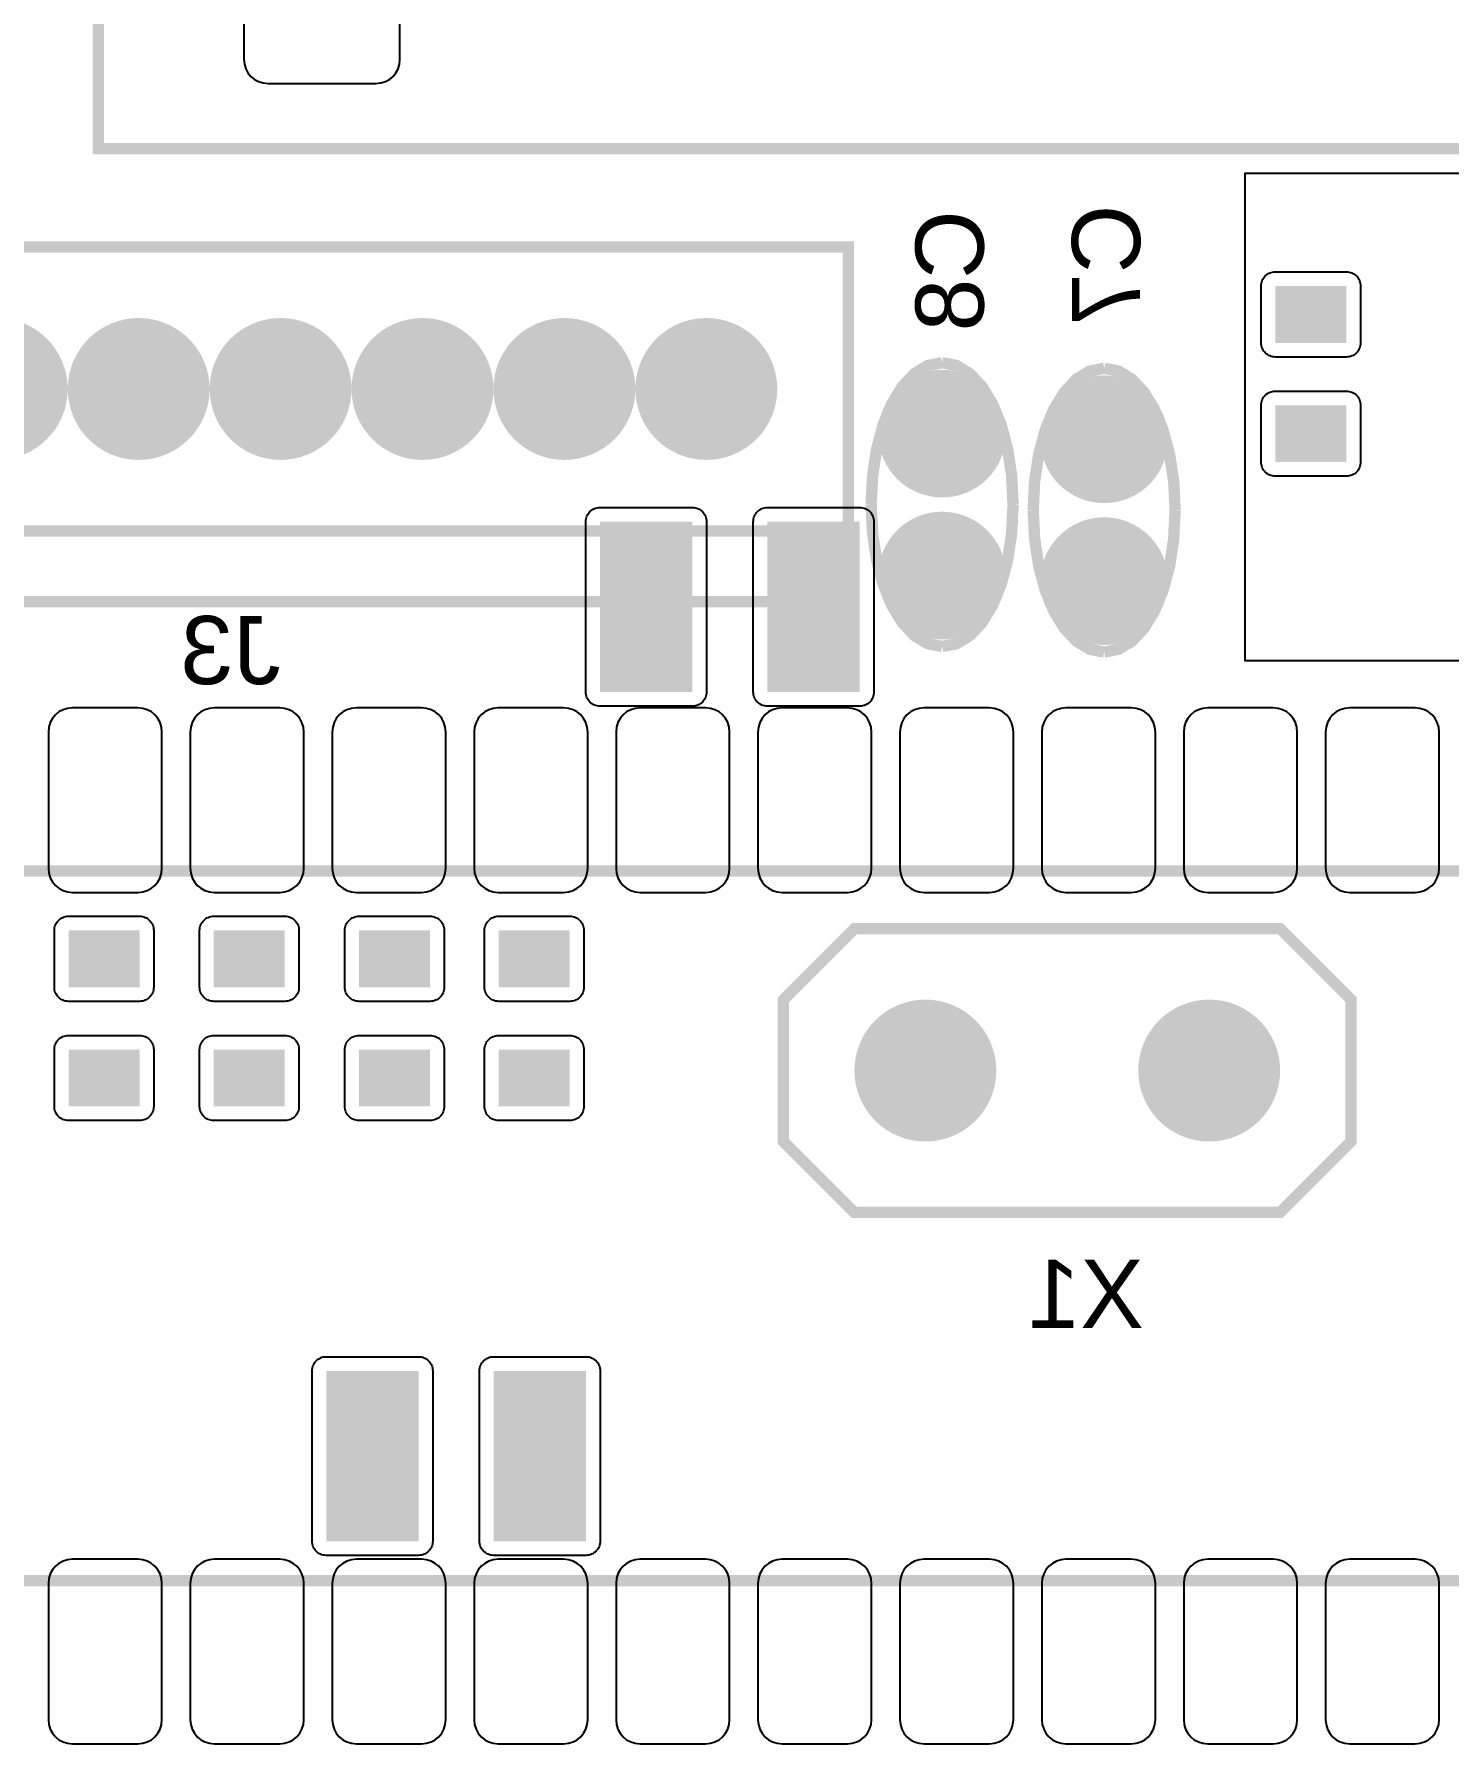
# Model space of a CAD drawing. Header units: inches. Extents: x -2.28 to 2.28, y -1.44 to 1.48.
# Drawn here: x -0.388 to 0.609, y -0.832 to 0.372 of the extents above; entities that cross this region are included whole.
import ezdxf

# ---------------------------------------------------------------- set-up
doc = ezdxf.new("R2010")
doc.units = ezdxf.units.IN
doc.layers.get('0').update_dxf_attribs({"linetype": 'CONTINUOUS'})

# ---------------------------------------------------------------- blocks, each defined once
blk = doc.blocks.new('RPAD')
blk.add_trace([(-0.5, -0.5), (-0.5, 0.5), (0.5, -0.5), (0.5, 0.5)])
blk = doc.blocks.new('EPAD')
at = {"const_width": 0.5}
blk.add_lwpolyline([(-0.25, 0, 1), (0.25, 0, 1)], format="xyb", close=True, dxfattribs=at)

msp = doc.modelspace()

# ---------------------------------------------------------------- linework, layer by layer
at = {"const_width": 0.008}
for points in [[(-0.34252, 0.291622), (1.720472, 0.291622), (1.720472, 1.362488), (-0.34252, 1.362488), (-0.34252, 0.291622)], [(-0.34252, 0.291622), (1.720472, 0.291622), (1.720472, 1.362488), (-0.34252, 1.362488), (-0.34252, 0.291622)], [(-0.34252, 0.291622), (1.720472, 0.291622), (1.720472, 1.362488), (-0.34252, 1.362488), (-0.34252, 0.291622)], [(-0.714173, -0.027669), (0.185827, -0.027669), (0.185827, 0.222331), (-0.714173, 0.222331), (-0.714173, -0.027669)], [(-0.714173, -0.027669), (0.185827, -0.027669), (0.185827, 0.222331), (-0.714173, 0.222331), (-0.714173, -0.027669)], [(-0.714173, -0.027669), (0.185827, -0.027669), (0.185827, 0.222331), (-0.714173, 0.222331), (-0.714173, -0.027669)], [(0.251969, 0.140835), (0.241781, 0.138835), (0.232343, 0.133085), (0.223843, 0.12396), (0.216469, 0.111835), (0.210406, 0.097085), (0.205843, 0.080085), (0.202969, 0.061209), (0.201969, 0.040835)], [(0.251969, 0.140835), (0.241781, 0.138835), (0.232343, 0.133085), (0.223843, 0.12396), (0.216469, 0.111835), (0.210406, 0.097085), (0.205843, 0.080085), (0.202969, 0.061209), (0.201969, 0.040835)], [(0.251969, 0.140835), (0.241781, 0.138835), (0.232343, 0.133085), (0.223843, 0.12396), (0.216469, 0.111835), (0.210406, 0.097085), (0.205843, 0.080085), (0.202969, 0.061209), (0.201969, 0.040835)], [(0.251969, 0.140835), (0.262156, 0.138835), (0.271594, 0.133085), (0.280094, 0.12396), (0.287469, 0.111835), (0.293531, 0.097085), (0.298094, 0.080085), (0.300969, 0.061209), (0.301969, 0.040835)], [(0.251969, 0.140835), (0.262156, 0.138835), (0.271594, 0.133085), (0.280094, 0.12396), (0.287469, 0.111835), (0.293531, 0.097085), (0.298094, 0.080085), (0.300969, 0.061209), (0.301969, 0.040835)], [(0.251969, 0.140835), (0.262156, 0.138835), (0.271594, 0.133085), (0.280094, 0.12396), (0.287469, 0.111835), (0.293531, 0.097085), (0.298094, 0.080085), (0.300969, 0.061209), (0.301969, 0.040835)], [(0.366142, 0.136898), (0.355954, 0.134898), (0.346517, 0.129148), (0.338017, 0.120023), (0.330642, 0.107898), (0.324579, 0.093148), (0.320017, 0.076148), (0.317142, 0.057272), (0.316142, 0.036898)], [(0.366142, 0.136898), (0.355954, 0.134898), (0.346517, 0.129148), (0.338017, 0.120023), (0.330642, 0.107898), (0.324579, 0.093148), (0.320017, 0.076148), (0.317142, 0.057272), (0.316142, 0.036898)], [(0.366142, 0.136898), (0.355954, 0.134898), (0.346517, 0.129148), (0.338017, 0.120023), (0.330642, 0.107898), (0.324579, 0.093148), (0.320017, 0.076148), (0.317142, 0.057272), (0.316142, 0.036898)], [(0.366142, 0.136898), (0.376329, 0.134898), (0.385767, 0.129148), (0.394267, 0.120023), (0.401642, 0.107898), (0.407704, 0.093148), (0.412267, 0.076148), (0.415142, 0.057272), (0.416142, 0.036898)], [(0.366142, 0.136898), (0.376329, 0.134898), (0.385767, 0.129148), (0.394267, 0.120023), (0.401642, 0.107898), (0.407704, 0.093148), (0.412267, 0.076148), (0.415142, 0.057272), (0.416142, 0.036898)], [(0.366142, 0.136898), (0.376329, 0.134898), (0.385767, 0.129148), (0.394267, 0.120023), (0.401642, 0.107898), (0.407704, 0.093148), (0.412267, 0.076148), (0.415142, 0.057272), (0.416142, 0.036898)], [(0.251969, -0.059165), (0.241781, -0.057165), (0.232343, -0.051415), (0.223843, -0.042291), (0.216469, -0.030165), (0.210406, -0.015415), (0.205843, 0.001585), (0.202969, 0.02046), (0.201969, 0.040835)], [(0.251969, -0.059165), (0.241781, -0.057165), (0.232343, -0.051415), (0.223843, -0.042291), (0.216469, -0.030165), (0.210406, -0.015415), (0.205843, 0.001585), (0.202969, 0.02046), (0.201969, 0.040835)], [(0.251969, -0.059165), (0.241781, -0.057165), (0.232343, -0.051415), (0.223843, -0.042291), (0.216469, -0.030165), (0.210406, -0.015415), (0.205843, 0.001585), (0.202969, 0.02046), (0.201969, 0.040835)], [(0.251969, -0.059165), (0.262156, -0.057165), (0.271594, -0.051415), (0.280094, -0.042291), (0.287469, -0.030165), (0.293531, -0.015415), (0.298094, 0.001585), (0.300969, 0.02046), (0.301969, 0.040835)], [(0.251969, -0.059165), (0.262156, -0.057165), (0.271594, -0.051415), (0.280094, -0.042291), (0.287469, -0.030165), (0.293531, -0.015415), (0.298094, 0.001585), (0.300969, 0.02046), (0.301969, 0.040835)], [(0.251969, -0.059165), (0.262156, -0.057165), (0.271594, -0.051415), (0.280094, -0.042291), (0.287469, -0.030165), (0.293531, -0.015415), (0.298094, 0.001585), (0.300969, 0.02046), (0.301969, 0.040835)], [(0.366142, -0.063102), (0.355954, -0.061102), (0.346517, -0.055352), (0.338017, -0.046228), (0.330642, -0.034102), (0.324579, -0.019352), (0.320017, -0.002352), (0.317142, 0.016523), (0.316142, 0.036898)], [(0.366142, -0.063102), (0.355954, -0.061102), (0.346517, -0.055352), (0.338017, -0.046228), (0.330642, -0.034102), (0.324579, -0.019352), (0.320017, -0.002352), (0.317142, 0.016523), (0.316142, 0.036898)], [(0.366142, -0.063102), (0.355954, -0.061102), (0.346517, -0.055352), (0.338017, -0.046228), (0.330642, -0.034102), (0.324579, -0.019352), (0.320017, -0.002352), (0.317142, 0.016523), (0.316142, 0.036898)], [(0.366142, -0.063102), (0.376329, -0.061102), (0.385767, -0.055352), (0.394267, -0.046228), (0.401642, -0.034102), (0.407704, -0.019352), (0.412267, -0.002352), (0.415142, 0.016523), (0.416142, 0.036898)], [(0.366142, -0.063102), (0.376329, -0.061102), (0.385767, -0.055352), (0.394267, -0.046228), (0.401642, -0.034102), (0.407704, -0.019352), (0.412267, -0.002352), (0.415142, 0.016523), (0.416142, 0.036898)], [(0.366142, -0.063102), (0.376329, -0.061102), (0.385767, -0.055352), (0.394267, -0.046228), (0.401642, -0.034102), (0.407704, -0.019352), (0.412267, -0.002352), (0.415142, 0.016523), (0.416142, 0.036898)], [(-0.714173, 0.022331), (0.185827, 0.022331)], [(-0.714173, 0.022331), (0.185827, 0.022331)], [(-0.714173, 0.022331), (0.185827, 0.022331)], [(-0.987795, -0.217433), (1.012205, -0.217433)], [(-0.987795, -0.217433), (1.012205, -0.217433)], [(-0.987795, -0.217433), (1.012205, -0.217433)], [(0.490157, -0.257984), (0.190157, -0.257984), (0.140157, -0.307984), (0.140157, -0.407984), (0.190157, -0.457984), (0.490157, -0.457984), (0.540157, -0.407984), (0.540157, -0.307984), (0.490157, -0.257984)], [(0.490157, -0.257984), (0.190157, -0.257984), (0.140157, -0.307984), (0.140157, -0.407984), (0.190157, -0.457984), (0.490157, -0.457984), (0.540157, -0.407984), (0.540157, -0.307984), (0.490157, -0.257984)], [(0.490157, -0.257984), (0.190157, -0.257984), (0.140157, -0.307984), (0.140157, -0.407984), (0.190157, -0.457984), (0.490157, -0.457984), (0.540157, -0.407984), (0.540157, -0.307984), (0.490157, -0.257984)], [(-0.987795, -0.717433), (1.012205, -0.717433)], [(-0.987795, -0.717433), (1.012205, -0.717433)], [(-0.987795, -0.717433), (1.012205, -0.717433)]]:
    msp.add_lwpolyline(points, dxfattribs=at)
for points in [[(-0.240039, 0.480606), (-0.240039, 0.354606), (-0.239701, 0.35113), (-0.238728, 0.347916), (-0.237182, 0.345025), (-0.235125, 0.34252), (-0.23262, 0.340464), (-0.22973, 0.338918), (-0.226515, 0.337944), (-0.223039, 0.337606), (-0.223039, 0.337606), (-0.147039, 0.337606), (-0.143563, 0.337944), (-0.140349, 0.338918), (-0.137458, 0.340464), (-0.134954, 0.34252), (-0.132897, 0.345025), (-0.131351, 0.347916), (-0.130378, 0.35113), (-0.130039, 0.354606), (-0.130039, 0.480606)], [(1.743812, -0.069333), (0.465465, -0.069333), (0.465465, 0.274368), (1.743812, 0.274368), (1.743812, -0.069333)]]:
    msp.add_lwpolyline(points)
for points in [[(0.476811, 0.154835), (0.476811, 0.194835), (0.476861, 0.195874), (0.47701, 0.196879), (0.477252, 0.197846), (0.477583, 0.19877), (0.477997, 0.199646), (0.478492, 0.20047), (0.479061, 0.201238), (0.479702, 0.201944), (0.480408, 0.202584), (0.481175, 0.203154), (0.481999, 0.203648), (0.482876, 0.204063), (0.4838, 0.204394), (0.484767, 0.204636), (0.485772, 0.204784), (0.486811, 0.204835), (0.536811, 0.204835), (0.53785, 0.204784), (0.538856, 0.204636), (0.539822, 0.204394), (0.540746, 0.204063), (0.541623, 0.203648), (0.542447, 0.203154), (0.543214, 0.202584), (0.54392, 0.201944), (0.544561, 0.201238), (0.54513, 0.20047), (0.545625, 0.199646), (0.546039, 0.19877), (0.54637, 0.197846), (0.546612, 0.196879), (0.546761, 0.195874), (0.546811, 0.194835), (0.546811, 0.154835), (0.546761, 0.153795), (0.546612, 0.15279), (0.54637, 0.151823), (0.546039, 0.150899), (0.545625, 0.150023), (0.54513, 0.149199), (0.544561, 0.148431), (0.54392, 0.147725), (0.543214, 0.147085), (0.542447, 0.146516), (0.541623, 0.146021), (0.540746, 0.145606), (0.539822, 0.145276), (0.538856, 0.145033), (0.53785, 0.144885), (0.536811, 0.144835), (0.486811, 0.144835), (0.485772, 0.144885), (0.484767, 0.145033), (0.4838, 0.145276), (0.482876, 0.145606), (0.481999, 0.146021), (0.481175, 0.146516), (0.480408, 0.147085), (0.479702, 0.147725), (0.479061, 0.148431), (0.478492, 0.149199), (0.477997, 0.150023), (0.477583, 0.150899), (0.477252, 0.151823), (0.47701, 0.15279), (0.476861, 0.153795), (0.476811, 0.154835)], [(0.476811, 0.070835), (0.476811, 0.110835), (0.476861, 0.111874), (0.47701, 0.112879), (0.477252, 0.113846), (0.477583, 0.11477), (0.477997, 0.115646), (0.478492, 0.11647), (0.479061, 0.117238), (0.479702, 0.117944), (0.480408, 0.118584), (0.481175, 0.119154), (0.481999, 0.119648), (0.482876, 0.120063), (0.4838, 0.120394), (0.484767, 0.120636), (0.485772, 0.120784), (0.486811, 0.120835), (0.536811, 0.120835), (0.53785, 0.120784), (0.538856, 0.120636), (0.539822, 0.120394), (0.540746, 0.120063), (0.541623, 0.119648), (0.542447, 0.119154), (0.543214, 0.118584), (0.54392, 0.117944), (0.544561, 0.117238), (0.54513, 0.11647), (0.545625, 0.115646), (0.546039, 0.11477), (0.54637, 0.113846), (0.546612, 0.112879), (0.546761, 0.111874), (0.546811, 0.110835), (0.546811, 0.070835), (0.546761, 0.069795), (0.546612, 0.06879), (0.54637, 0.067823), (0.546039, 0.066899), (0.545625, 0.066023), (0.54513, 0.065199), (0.544561, 0.064431), (0.54392, 0.063725), (0.543214, 0.063085), (0.542447, 0.062516), (0.541623, 0.062021), (0.540746, 0.061606), (0.539822, 0.061276), (0.538856, 0.061033), (0.53785, 0.060885), (0.536811, 0.060835), (0.486811, 0.060835), (0.485772, 0.060885), (0.484767, 0.061033), (0.4838, 0.061276), (0.482876, 0.061606), (0.481999, 0.062021), (0.481175, 0.062516), (0.480408, 0.063085), (0.479702, 0.063725), (0.479061, 0.064431), (0.478492, 0.065199), (0.477997, 0.066023), (0.477583, 0.066899), (0.477252, 0.067823), (0.47701, 0.06879), (0.476861, 0.069795), (0.476811, 0.070835)], [(0.075917, -0.101213), (0.010917, -0.101213), (0.009878, -0.101162), (0.008873, -0.101014), (0.007906, -0.100772), (0.006982, -0.100441), (0.006106, -0.100026), (0.005281, -0.099531), (0.004514, -0.098962), (0.003808, -0.098322), (0.003168, -0.097616), (0.002598, -0.096848), (0.002104, -0.096024), (0.001689, -0.095148), (0.001358, -0.094224), (0.001116, -0.093257), (0.000968, -0.092252), (0.000917, -0.091213), (0.000917, 0.028787), (0.000968, 0.029827), (0.001116, 0.030832), (0.001358, 0.031799), (0.001689, 0.032723), (0.002104, 0.033599), (0.002598, 0.034423), (0.003168, 0.035191), (0.003808, 0.035897), (0.004514, 0.036537), (0.005281, 0.037106), (0.006106, 0.037601), (0.006982, 0.038016), (0.007906, 0.038346), (0.008873, 0.038589), (0.009878, 0.038737), (0.010917, 0.038787), (0.075917, 0.038787), (0.076957, 0.038737), (0.077962, 0.038589), (0.078929, 0.038346), (0.079853, 0.038016), (0.080729, 0.037601), (0.081553, 0.037106), (0.082321, 0.036537), (0.083027, 0.035897), (0.083667, 0.035191), (0.084236, 0.034423), (0.084731, 0.033599), (0.085146, 0.032723), (0.085476, 0.031799), (0.085719, 0.030832), (0.085867, 0.029827), (0.085917, 0.028787), (0.085917, -0.091213), (0.085867, -0.092252), (0.085719, -0.093257), (0.085476, -0.094224), (0.085146, -0.095148), (0.084731, -0.096024), (0.084236, -0.096848), (0.083667, -0.097616), (0.083027, -0.098322), (0.082321, -0.098962), (0.081553, -0.099531), (0.080729, -0.100026), (0.079853, -0.100441), (0.078929, -0.100772), (0.077962, -0.101014), (0.076957, -0.101162), (0.075917, -0.101213)], [(0.193917, -0.101213), (0.128917, -0.101213), (0.127878, -0.101162), (0.126873, -0.101014), (0.125906, -0.100772), (0.124982, -0.100441), (0.124106, -0.100026), (0.123281, -0.099531), (0.122514, -0.098962), (0.121808, -0.098322), (0.121168, -0.097616), (0.120598, -0.096848), (0.120104, -0.096024), (0.119689, -0.095148), (0.119358, -0.094224), (0.119116, -0.093257), (0.118968, -0.092252), (0.118917, -0.091213), (0.118917, 0.028787), (0.118968, 0.029827), (0.119116, 0.030832), (0.119358, 0.031799), (0.119689, 0.032723), (0.120104, 0.033599), (0.120598, 0.034423), (0.121168, 0.035191), (0.121808, 0.035897), (0.122514, 0.036537), (0.123281, 0.037106), (0.124106, 0.037601), (0.124982, 0.038016), (0.125906, 0.038346), (0.126873, 0.038589), (0.127878, 0.038737), (0.128917, 0.038787), (0.193917, 0.038787), (0.194957, 0.038737), (0.195962, 0.038589), (0.196929, 0.038346), (0.197853, 0.038016), (0.198729, 0.037601), (0.199553, 0.037106), (0.200321, 0.036537), (0.201027, 0.035897), (0.201667, 0.035191), (0.202236, 0.034423), (0.202731, 0.033599), (0.203146, 0.032723), (0.203476, 0.031799), (0.203719, 0.030832), (0.203867, 0.029827), (0.203917, 0.028787), (0.203917, -0.091213), (0.203867, -0.092252), (0.203719, -0.093257), (0.203476, -0.094224), (0.203146, -0.095148), (0.202731, -0.096024), (0.202236, -0.096848), (0.201667, -0.097616), (0.201027, -0.098322), (0.200321, -0.098962), (0.199553, -0.099531), (0.198729, -0.100026), (0.197853, -0.100441), (0.196929, -0.100772), (0.195962, -0.101014), (0.194957, -0.101162), (0.193917, -0.101213)], [(-0.360795, -0.232433), (-0.314795, -0.232433), (-0.311319, -0.232095), (-0.308105, -0.231122), (-0.305214, -0.229576), (-0.302709, -0.227519), (-0.300653, -0.225014), (-0.299107, -0.222123), (-0.298133, -0.218909), (-0.297795, -0.215433), (-0.297795, -0.119433), (-0.298133, -0.115957), (-0.299107, -0.112743), (-0.300653, -0.109852), (-0.302709, -0.107347), (-0.305214, -0.105291), (-0.308105, -0.103744), (-0.311319, -0.102771), (-0.314795, -0.102433), (-0.360795, -0.102433), (-0.364271, -0.102771), (-0.367485, -0.103744), (-0.370376, -0.105291), (-0.372881, -0.107347), (-0.374938, -0.109852), (-0.376484, -0.112743), (-0.377457, -0.115957), (-0.377795, -0.119433), (-0.377795, -0.215433), (-0.377457, -0.218909), (-0.376484, -0.222123), (-0.374938, -0.225014), (-0.372881, -0.227519), (-0.370376, -0.229576), (-0.367485, -0.231122), (-0.364271, -0.232095), (-0.360795, -0.232433)], [(-0.260795, -0.232433), (-0.214795, -0.232433), (-0.211319, -0.232095), (-0.208105, -0.231122), (-0.205214, -0.229576), (-0.202709, -0.227519), (-0.200653, -0.225014), (-0.199107, -0.222123), (-0.198133, -0.218909), (-0.197795, -0.215433), (-0.197795, -0.119433), (-0.198133, -0.115957), (-0.199107, -0.112743), (-0.200653, -0.109852), (-0.202709, -0.107347), (-0.205214, -0.105291), (-0.208105, -0.103744), (-0.211319, -0.102771), (-0.214795, -0.102433), (-0.260795, -0.102433), (-0.264271, -0.102771), (-0.267485, -0.103744), (-0.270376, -0.105291), (-0.272881, -0.107347), (-0.274938, -0.109852), (-0.276484, -0.112743), (-0.277457, -0.115957), (-0.277795, -0.119433), (-0.277795, -0.215433), (-0.277457, -0.218909), (-0.276484, -0.222123), (-0.274938, -0.225014), (-0.272881, -0.227519), (-0.270376, -0.229576), (-0.267485, -0.231122), (-0.264271, -0.232095), (-0.260795, -0.232433)], [(-0.160795, -0.232433), (-0.114795, -0.232433), (-0.111319, -0.232095), (-0.108105, -0.231122), (-0.105214, -0.229576), (-0.102709, -0.227519), (-0.100653, -0.225014), (-0.099107, -0.222123), (-0.098133, -0.218909), (-0.097795, -0.215433), (-0.097795, -0.119433), (-0.098133, -0.115957), (-0.099107, -0.112743), (-0.100653, -0.109852), (-0.102709, -0.107347), (-0.105214, -0.105291), (-0.108105, -0.103744), (-0.111319, -0.102771), (-0.114795, -0.102433), (-0.160795, -0.102433), (-0.164271, -0.102771), (-0.167485, -0.103744), (-0.170376, -0.105291), (-0.172881, -0.107347), (-0.174938, -0.109852), (-0.176484, -0.112743), (-0.177457, -0.115957), (-0.177795, -0.119433), (-0.177795, -0.215433), (-0.177457, -0.218909), (-0.176484, -0.222123), (-0.174938, -0.225014), (-0.172881, -0.227519), (-0.170376, -0.229576), (-0.167485, -0.231122), (-0.164271, -0.232095), (-0.160795, -0.232433)], [(-0.060795, -0.232433), (-0.014795, -0.232433), (-0.011319, -0.232095), (-0.008105, -0.231122), (-0.005214, -0.229576), (-0.002709, -0.227519), (-0.000653, -0.225014), (0.000893, -0.222123), (0.001867, -0.218909), (0.002205, -0.215433), (0.002205, -0.119433), (0.001867, -0.115957), (0.000893, -0.112743), (-0.000653, -0.109852), (-0.002709, -0.107347), (-0.005214, -0.105291), (-0.008105, -0.103744), (-0.011319, -0.102771), (-0.014795, -0.102433), (-0.060795, -0.102433), (-0.064271, -0.102771), (-0.067485, -0.103744), (-0.070376, -0.105291), (-0.072881, -0.107347), (-0.074938, -0.109852), (-0.076484, -0.112743), (-0.077457, -0.115957), (-0.077795, -0.119433), (-0.077795, -0.215433), (-0.077457, -0.218909), (-0.076484, -0.222123), (-0.074938, -0.225014), (-0.072881, -0.227519), (-0.070376, -0.229576), (-0.067485, -0.231122), (-0.064271, -0.232095), (-0.060795, -0.232433)], [(0.039205, -0.232433), (0.085205, -0.232433), (0.088681, -0.232095), (0.091895, -0.231122), (0.094786, -0.229576), (0.097291, -0.227519), (0.099347, -0.225014), (0.100893, -0.222123), (0.101867, -0.218909), (0.102205, -0.215433), (0.102205, -0.119433), (0.101867, -0.115957), (0.100893, -0.112743), (0.099347, -0.109852), (0.097291, -0.107347), (0.094786, -0.105291), (0.091895, -0.103744), (0.088681, -0.102771), (0.085205, -0.102433), (0.039205, -0.102433), (0.035729, -0.102771), (0.032515, -0.103744), (0.029624, -0.105291), (0.027119, -0.107347), (0.025062, -0.109852), (0.023516, -0.112743), (0.022543, -0.115957), (0.022205, -0.119433), (0.022205, -0.215433), (0.022543, -0.218909), (0.023516, -0.222123), (0.025062, -0.225014), (0.027119, -0.227519), (0.029624, -0.229576), (0.032515, -0.231122), (0.035729, -0.232095), (0.039205, -0.232433)], [(0.139205, -0.232433), (0.185205, -0.232433), (0.188681, -0.232095), (0.191895, -0.231122), (0.194786, -0.229576), (0.197291, -0.227519), (0.199347, -0.225014), (0.200893, -0.222123), (0.201867, -0.218909), (0.202205, -0.215433), (0.202205, -0.119433), (0.201867, -0.115957), (0.200893, -0.112743), (0.199347, -0.109852), (0.197291, -0.107347), (0.194786, -0.105291), (0.191895, -0.103744), (0.188681, -0.102771), (0.185205, -0.102433), (0.139205, -0.102433), (0.135729, -0.102771), (0.132515, -0.103744), (0.129624, -0.105291), (0.127119, -0.107347), (0.125062, -0.109852), (0.123516, -0.112743), (0.122543, -0.115957), (0.122205, -0.119433), (0.122205, -0.215433), (0.122543, -0.218909), (0.123516, -0.222123), (0.125062, -0.225014), (0.127119, -0.227519), (0.129624, -0.229576), (0.132515, -0.231122), (0.135729, -0.232095), (0.139205, -0.232433)], [(0.239205, -0.232433), (0.285205, -0.232433), (0.288681, -0.232095), (0.291895, -0.231122), (0.294786, -0.229576), (0.297291, -0.227519), (0.299347, -0.225014), (0.300893, -0.222123), (0.301867, -0.218909), (0.302205, -0.215433), (0.302205, -0.119433), (0.301867, -0.115957), (0.300893, -0.112743), (0.299347, -0.109852), (0.297291, -0.107347), (0.294786, -0.105291), (0.291895, -0.103744), (0.288681, -0.102771), (0.285205, -0.102433), (0.239205, -0.102433), (0.235729, -0.102771), (0.232515, -0.103744), (0.229624, -0.105291), (0.227119, -0.107347), (0.225062, -0.109852), (0.223516, -0.112743), (0.222543, -0.115957), (0.222205, -0.119433), (0.222205, -0.215433), (0.222543, -0.218909), (0.223516, -0.222123), (0.225062, -0.225014), (0.227119, -0.227519), (0.229624, -0.229576), (0.232515, -0.231122), (0.235729, -0.232095), (0.239205, -0.232433)], [(0.339205, -0.232433), (0.385205, -0.232433), (0.388681, -0.232095), (0.391895, -0.231122), (0.394786, -0.229576), (0.397291, -0.227519), (0.399347, -0.225014), (0.400893, -0.222123), (0.401867, -0.218909), (0.402205, -0.215433), (0.402205, -0.119433), (0.401867, -0.115957), (0.400893, -0.112743), (0.399347, -0.109852), (0.397291, -0.107347), (0.394786, -0.105291), (0.391895, -0.103744), (0.388681, -0.102771), (0.385205, -0.102433), (0.339205, -0.102433), (0.335729, -0.102771), (0.332515, -0.103744), (0.329624, -0.105291), (0.327119, -0.107347), (0.325062, -0.109852), (0.323516, -0.112743), (0.322543, -0.115957), (0.322205, -0.119433), (0.322205, -0.215433), (0.322543, -0.218909), (0.323516, -0.222123), (0.325062, -0.225014), (0.327119, -0.227519), (0.329624, -0.229576), (0.332515, -0.231122), (0.335729, -0.232095), (0.339205, -0.232433)], [(0.439205, -0.232433), (0.485205, -0.232433), (0.488681, -0.232095), (0.491895, -0.231122), (0.494786, -0.229576), (0.497291, -0.227519), (0.499347, -0.225014), (0.500893, -0.222123), (0.501867, -0.218909), (0.502205, -0.215433), (0.502205, -0.119433), (0.501867, -0.115957), (0.500893, -0.112743), (0.499347, -0.109852), (0.497291, -0.107347), (0.494786, -0.105291), (0.491895, -0.103744), (0.488681, -0.102771), (0.485205, -0.102433), (0.439205, -0.102433), (0.435729, -0.102771), (0.432515, -0.103744), (0.429624, -0.105291), (0.427119, -0.107347), (0.425062, -0.109852), (0.423516, -0.112743), (0.422543, -0.115957), (0.422205, -0.119433), (0.422205, -0.215433), (0.422543, -0.218909), (0.423516, -0.222123), (0.425062, -0.225014), (0.427119, -0.227519), (0.429624, -0.229576), (0.432515, -0.231122), (0.435729, -0.232095), (0.439205, -0.232433)], [(0.539205, -0.232433), (0.585205, -0.232433), (0.588681, -0.232095), (0.591895, -0.231122), (0.594786, -0.229576), (0.597291, -0.227519), (0.599347, -0.225014), (0.600893, -0.222123), (0.601867, -0.218909), (0.602205, -0.215433), (0.602205, -0.119433), (0.601867, -0.115957), (0.600893, -0.112743), (0.599347, -0.109852), (0.597291, -0.107347), (0.594786, -0.105291), (0.591895, -0.103744), (0.588681, -0.102771), (0.585205, -0.102433), (0.539205, -0.102433), (0.535729, -0.102771), (0.532515, -0.103744), (0.529624, -0.105291), (0.527119, -0.107347), (0.525062, -0.109852), (0.523516, -0.112743), (0.522543, -0.115957), (0.522205, -0.119433), (0.522205, -0.215433), (0.522543, -0.218909), (0.523516, -0.222123), (0.525062, -0.225014), (0.527119, -0.227519), (0.529624, -0.229576), (0.532515, -0.231122), (0.535729, -0.232095), (0.539205, -0.232433)], [(-0.303583, -0.259244), (-0.303583, -0.299244), (-0.303633, -0.300283), (-0.303781, -0.301289), (-0.304024, -0.302256), (-0.304354, -0.30318), (-0.304769, -0.304056), (-0.305264, -0.30488), (-0.305833, -0.305648), (-0.306473, -0.306354), (-0.30718, -0.306994), (-0.307947, -0.307563), (-0.308771, -0.308057), (-0.309647, -0.308472), (-0.310571, -0.308803), (-0.311538, -0.309045), (-0.312543, -0.309194), (-0.313583, -0.309244), (-0.363583, -0.309244), (-0.364622, -0.309194), (-0.365627, -0.309045), (-0.366594, -0.308803), (-0.367518, -0.308472), (-0.368394, -0.308057), (-0.369219, -0.307563), (-0.369986, -0.306994), (-0.370692, -0.306354), (-0.371332, -0.305648), (-0.371902, -0.30488), (-0.372396, -0.304056), (-0.372811, -0.30318), (-0.373142, -0.302256), (-0.373384, -0.301289), (-0.373532, -0.300283), (-0.373583, -0.299244), (-0.373583, -0.259244), (-0.373532, -0.258205), (-0.373384, -0.2572), (-0.373142, -0.256233), (-0.372811, -0.255309), (-0.372396, -0.254432), (-0.371902, -0.253608), (-0.371332, -0.252841), (-0.370692, -0.252135), (-0.369986, -0.251494), (-0.369219, -0.250925), (-0.368394, -0.250431), (-0.367518, -0.250016), (-0.366594, -0.249685), (-0.365627, -0.249443), (-0.364622, -0.249294), (-0.363583, -0.249244), (-0.313583, -0.249244), (-0.312543, -0.249294), (-0.311538, -0.249443), (-0.310571, -0.249685), (-0.309647, -0.250016), (-0.308771, -0.250431), (-0.307947, -0.250925), (-0.30718, -0.251494), (-0.306473, -0.252135), (-0.305833, -0.252841), (-0.305264, -0.253608), (-0.304769, -0.254432), (-0.304354, -0.255309), (-0.304024, -0.256233), (-0.303781, -0.2572), (-0.303633, -0.258205), (-0.303583, -0.259244)], [(-0.20122, -0.259244), (-0.20122, -0.299244), (-0.201271, -0.300283), (-0.201419, -0.301289), (-0.201661, -0.302256), (-0.201992, -0.30318), (-0.202407, -0.304056), (-0.202902, -0.30488), (-0.203471, -0.305648), (-0.204111, -0.306354), (-0.204817, -0.306994), (-0.205585, -0.307563), (-0.206409, -0.308057), (-0.207285, -0.308472), (-0.208209, -0.308803), (-0.209176, -0.309045), (-0.210181, -0.309194), (-0.21122, -0.309244), (-0.26122, -0.309244), (-0.26226, -0.309194), (-0.263265, -0.309045), (-0.264232, -0.308803), (-0.265156, -0.308472), (-0.266032, -0.308057), (-0.266856, -0.307563), (-0.267624, -0.306994), (-0.26833, -0.306354), (-0.26897, -0.305648), (-0.269539, -0.30488), (-0.270034, -0.304056), (-0.270449, -0.30318), (-0.27078, -0.302256), (-0.271022, -0.301289), (-0.27117, -0.300283), (-0.27122, -0.299244), (-0.27122, -0.259244), (-0.27117, -0.258205), (-0.271022, -0.2572), (-0.27078, -0.256233), (-0.270449, -0.255309), (-0.270034, -0.254432), (-0.269539, -0.253608), (-0.26897, -0.252841), (-0.26833, -0.252135), (-0.267624, -0.251494), (-0.266856, -0.250925), (-0.266032, -0.250431), (-0.265156, -0.250016), (-0.264232, -0.249685), (-0.263265, -0.249443), (-0.26226, -0.249294), (-0.26122, -0.249244), (-0.21122, -0.249244), (-0.210181, -0.249294), (-0.209176, -0.249443), (-0.208209, -0.249685), (-0.207285, -0.250016), (-0.206409, -0.250431), (-0.205585, -0.250925), (-0.204817, -0.251494), (-0.204111, -0.252135), (-0.203471, -0.252841), (-0.202902, -0.253608), (-0.202407, -0.254432), (-0.201992, -0.255309), (-0.201661, -0.256233), (-0.201419, -0.2572), (-0.201271, -0.258205), (-0.20122, -0.259244)], [(-0.098858, -0.259244), (-0.098858, -0.299244), (-0.098909, -0.300283), (-0.099057, -0.301289), (-0.099299, -0.302256), (-0.09963, -0.30318), (-0.100044, -0.304056), (-0.100539, -0.30488), (-0.101109, -0.305648), (-0.101749, -0.306354), (-0.102455, -0.306994), (-0.103222, -0.307563), (-0.104046, -0.308057), (-0.104923, -0.308472), (-0.105847, -0.308803), (-0.106814, -0.309045), (-0.107819, -0.309194), (-0.108858, -0.309244), (-0.158858, -0.309244), (-0.159898, -0.309194), (-0.160903, -0.309045), (-0.16187, -0.308803), (-0.162794, -0.308472), (-0.16367, -0.308057), (-0.164494, -0.307563), (-0.165261, -0.306994), (-0.165968, -0.306354), (-0.166608, -0.305648), (-0.167177, -0.30488), (-0.167672, -0.304056), (-0.168087, -0.30318), (-0.168417, -0.302256), (-0.168659, -0.301289), (-0.168808, -0.300283), (-0.168858, -0.299244), (-0.168858, -0.259244), (-0.168808, -0.258205), (-0.168659, -0.2572), (-0.168417, -0.256233), (-0.168087, -0.255309), (-0.167672, -0.254432), (-0.167177, -0.253608), (-0.166608, -0.252841), (-0.165968, -0.252135), (-0.165261, -0.251494), (-0.164494, -0.250925), (-0.16367, -0.250431), (-0.162794, -0.250016), (-0.16187, -0.249685), (-0.160903, -0.249443), (-0.159898, -0.249294), (-0.158858, -0.249244), (-0.108858, -0.249244), (-0.107819, -0.249294), (-0.106814, -0.249443), (-0.105847, -0.249685), (-0.104923, -0.250016), (-0.104046, -0.250431), (-0.103222, -0.250925), (-0.102455, -0.251494), (-0.101749, -0.252135), (-0.101109, -0.252841), (-0.100539, -0.253608), (-0.100044, -0.254432), (-0.09963, -0.255309), (-0.099299, -0.256233), (-0.099057, -0.2572), (-0.098909, -0.258205), (-0.098858, -0.259244)], [(-0.000433, -0.259244), (-0.000433, -0.299244), (-0.000483, -0.300283), (-0.000632, -0.301289), (-0.000874, -0.302256), (-0.001205, -0.30318), (-0.001619, -0.304056), (-0.002114, -0.30488), (-0.002683, -0.305648), (-0.003324, -0.306354), (-0.00403, -0.306994), (-0.004797, -0.307563), (-0.005621, -0.308057), (-0.006498, -0.308472), (-0.007422, -0.308803), (-0.008389, -0.309045), (-0.009394, -0.309194), (-0.010433, -0.309244), (-0.060433, -0.309244), (-0.061472, -0.309194), (-0.062478, -0.309045), (-0.063444, -0.308803), (-0.064369, -0.308472), (-0.065245, -0.308057), (-0.066069, -0.307563), (-0.066836, -0.306994), (-0.067543, -0.306354), (-0.068183, -0.305648), (-0.068752, -0.30488), (-0.069247, -0.304056), (-0.069661, -0.30318), (-0.069992, -0.302256), (-0.070234, -0.301289), (-0.070383, -0.300283), (-0.070433, -0.299244), (-0.070433, -0.259244), (-0.070383, -0.258205), (-0.070234, -0.2572), (-0.069992, -0.256233), (-0.069661, -0.255309), (-0.069247, -0.254432), (-0.068752, -0.253608), (-0.068183, -0.252841), (-0.067543, -0.252135), (-0.066836, -0.251494), (-0.066069, -0.250925), (-0.065245, -0.250431), (-0.064369, -0.250016), (-0.063444, -0.249685), (-0.062478, -0.249443), (-0.061472, -0.249294), (-0.060433, -0.249244), (-0.010433, -0.249244), (-0.009394, -0.249294), (-0.008389, -0.249443), (-0.007422, -0.249685), (-0.006498, -0.250016), (-0.005621, -0.250431), (-0.004797, -0.250925), (-0.00403, -0.251494), (-0.003324, -0.252135), (-0.002683, -0.252841), (-0.002114, -0.253608), (-0.001619, -0.254432), (-0.001205, -0.255309), (-0.000874, -0.256233), (-0.000632, -0.2572), (-0.000483, -0.258205), (-0.000433, -0.259244)], [(-0.303583, -0.343244), (-0.303583, -0.383244), (-0.303633, -0.384283), (-0.303781, -0.385289), (-0.304024, -0.386256), (-0.304354, -0.38718), (-0.304769, -0.388056), (-0.305264, -0.38888), (-0.305833, -0.389648), (-0.306473, -0.390354), (-0.30718, -0.390994), (-0.307947, -0.391563), (-0.308771, -0.392057), (-0.309647, -0.392472), (-0.310571, -0.392803), (-0.311538, -0.393045), (-0.312543, -0.393194), (-0.313583, -0.393244), (-0.363583, -0.393244), (-0.364622, -0.393194), (-0.365627, -0.393045), (-0.366594, -0.392803), (-0.367518, -0.392472), (-0.368394, -0.392057), (-0.369219, -0.391563), (-0.369986, -0.390994), (-0.370692, -0.390354), (-0.371332, -0.389648), (-0.371902, -0.38888), (-0.372396, -0.388056), (-0.372811, -0.38718), (-0.373142, -0.386256), (-0.373384, -0.385289), (-0.373532, -0.384283), (-0.373583, -0.383244), (-0.373583, -0.343244), (-0.373532, -0.342205), (-0.373384, -0.3412), (-0.373142, -0.340233), (-0.372811, -0.339309), (-0.372396, -0.338432), (-0.371902, -0.337608), (-0.371332, -0.336841), (-0.370692, -0.336135), (-0.369986, -0.335494), (-0.369219, -0.334925), (-0.368394, -0.334431), (-0.367518, -0.334016), (-0.366594, -0.333685), (-0.365627, -0.333443), (-0.364622, -0.333294), (-0.363583, -0.333244), (-0.313583, -0.333244), (-0.312543, -0.333294), (-0.311538, -0.333443), (-0.310571, -0.333685), (-0.309647, -0.334016), (-0.308771, -0.334431), (-0.307947, -0.334925), (-0.30718, -0.335494), (-0.306473, -0.336135), (-0.305833, -0.336841), (-0.305264, -0.337608), (-0.304769, -0.338432), (-0.304354, -0.339309), (-0.304024, -0.340233), (-0.303781, -0.3412), (-0.303633, -0.342205), (-0.303583, -0.343244)], [(-0.20122, -0.343244), (-0.20122, -0.383244), (-0.201271, -0.384283), (-0.201419, -0.385289), (-0.201661, -0.386256), (-0.201992, -0.38718), (-0.202407, -0.388056), (-0.202902, -0.38888), (-0.203471, -0.389648), (-0.204111, -0.390354), (-0.204817, -0.390994), (-0.205585, -0.391563), (-0.206409, -0.392057), (-0.207285, -0.392472), (-0.208209, -0.392803), (-0.209176, -0.393045), (-0.210181, -0.393194), (-0.21122, -0.393244), (-0.26122, -0.393244), (-0.26226, -0.393194), (-0.263265, -0.393045), (-0.264232, -0.392803), (-0.265156, -0.392472), (-0.266032, -0.392057), (-0.266856, -0.391563), (-0.267624, -0.390994), (-0.26833, -0.390354), (-0.26897, -0.389648), (-0.269539, -0.38888), (-0.270034, -0.388056), (-0.270449, -0.38718), (-0.27078, -0.386256), (-0.271022, -0.385289), (-0.27117, -0.384283), (-0.27122, -0.383244), (-0.27122, -0.343244), (-0.27117, -0.342205), (-0.271022, -0.3412), (-0.27078, -0.340233), (-0.270449, -0.339309), (-0.270034, -0.338432), (-0.269539, -0.337608), (-0.26897, -0.336841), (-0.26833, -0.336135), (-0.267624, -0.335494), (-0.266856, -0.334925), (-0.266032, -0.334431), (-0.265156, -0.334016), (-0.264232, -0.333685), (-0.263265, -0.333443), (-0.26226, -0.333294), (-0.26122, -0.333244), (-0.21122, -0.333244), (-0.210181, -0.333294), (-0.209176, -0.333443), (-0.208209, -0.333685), (-0.207285, -0.334016), (-0.206409, -0.334431), (-0.205585, -0.334925), (-0.204817, -0.335494), (-0.204111, -0.336135), (-0.203471, -0.336841), (-0.202902, -0.337608), (-0.202407, -0.338432), (-0.201992, -0.339309), (-0.201661, -0.340233), (-0.201419, -0.3412), (-0.201271, -0.342205), (-0.20122, -0.343244)], [(-0.098858, -0.343244), (-0.098858, -0.383244), (-0.098909, -0.384283), (-0.099057, -0.385289), (-0.099299, -0.386256), (-0.09963, -0.38718), (-0.100044, -0.388056), (-0.100539, -0.38888), (-0.101109, -0.389648), (-0.101749, -0.390354), (-0.102455, -0.390994), (-0.103222, -0.391563), (-0.104046, -0.392057), (-0.104923, -0.392472), (-0.105847, -0.392803), (-0.106814, -0.393045), (-0.107819, -0.393194), (-0.108858, -0.393244), (-0.158858, -0.393244), (-0.159898, -0.393194), (-0.160903, -0.393045), (-0.16187, -0.392803), (-0.162794, -0.392472), (-0.16367, -0.392057), (-0.164494, -0.391563), (-0.165261, -0.390994), (-0.165968, -0.390354), (-0.166608, -0.389648), (-0.167177, -0.38888), (-0.167672, -0.388056), (-0.168087, -0.38718), (-0.168417, -0.386256), (-0.168659, -0.385289), (-0.168808, -0.384283), (-0.168858, -0.383244), (-0.168858, -0.343244), (-0.168808, -0.342205), (-0.168659, -0.3412), (-0.168417, -0.340233), (-0.168087, -0.339309), (-0.167672, -0.338432), (-0.167177, -0.337608), (-0.166608, -0.336841), (-0.165968, -0.336135), (-0.165261, -0.335494), (-0.164494, -0.334925), (-0.16367, -0.334431), (-0.162794, -0.334016), (-0.16187, -0.333685), (-0.160903, -0.333443), (-0.159898, -0.333294), (-0.158858, -0.333244), (-0.108858, -0.333244), (-0.107819, -0.333294), (-0.106814, -0.333443), (-0.105847, -0.333685), (-0.104923, -0.334016), (-0.104046, -0.334431), (-0.103222, -0.334925), (-0.102455, -0.335494), (-0.101749, -0.336135), (-0.101109, -0.336841), (-0.100539, -0.337608), (-0.100044, -0.338432), (-0.09963, -0.339309), (-0.099299, -0.340233), (-0.099057, -0.3412), (-0.098909, -0.342205), (-0.098858, -0.343244)], [(-0.000433, -0.343244), (-0.000433, -0.383244), (-0.000483, -0.384283), (-0.000632, -0.385289), (-0.000874, -0.386256), (-0.001205, -0.38718), (-0.001619, -0.388056), (-0.002114, -0.38888), (-0.002683, -0.389648), (-0.003324, -0.390354), (-0.00403, -0.390994), (-0.004797, -0.391563), (-0.005621, -0.392057), (-0.006498, -0.392472), (-0.007422, -0.392803), (-0.008389, -0.393045), (-0.009394, -0.393194), (-0.010433, -0.393244), (-0.060433, -0.393244), (-0.061472, -0.393194), (-0.062478, -0.393045), (-0.063444, -0.392803), (-0.064369, -0.392472), (-0.065245, -0.392057), (-0.066069, -0.391563), (-0.066836, -0.390994), (-0.067543, -0.390354), (-0.068183, -0.389648), (-0.068752, -0.38888), (-0.069247, -0.388056), (-0.069661, -0.38718), (-0.069992, -0.386256), (-0.070234, -0.385289), (-0.070383, -0.384283), (-0.070433, -0.383244), (-0.070433, -0.343244), (-0.070383, -0.342205), (-0.070234, -0.3412), (-0.069992, -0.340233), (-0.069661, -0.339309), (-0.069247, -0.338432), (-0.068752, -0.337608), (-0.068183, -0.336841), (-0.067543, -0.336135), (-0.066836, -0.335494), (-0.066069, -0.334925), (-0.065245, -0.334431), (-0.064369, -0.334016), (-0.063444, -0.333685), (-0.062478, -0.333443), (-0.061472, -0.333294), (-0.060433, -0.333244), (-0.010433, -0.333244), (-0.009394, -0.333294), (-0.008389, -0.333443), (-0.007422, -0.333685), (-0.006498, -0.334016), (-0.005621, -0.334431), (-0.004797, -0.334925), (-0.00403, -0.335494), (-0.003324, -0.336135), (-0.002683, -0.336841), (-0.002114, -0.337608), (-0.001619, -0.338432), (-0.001205, -0.339309), (-0.000874, -0.340233), (-0.000632, -0.3412), (-0.000483, -0.342205), (-0.000433, -0.343244)], [(-0.116996, -0.699638), (-0.181996, -0.699638), (-0.183035, -0.699587), (-0.184041, -0.699439), (-0.185007, -0.699197), (-0.185931, -0.698866), (-0.186808, -0.698452), (-0.187632, -0.697957), (-0.1884, -0.697387), (-0.189106, -0.696747), (-0.189746, -0.696041), (-0.190315, -0.695274), (-0.190809, -0.69445), (-0.191224, -0.693573), (-0.191555, -0.692649), (-0.191797, -0.691682), (-0.191946, -0.690677), (-0.191996, -0.689638), (-0.191996, -0.569638), (-0.191946, -0.568598), (-0.191797, -0.567593), (-0.191555, -0.566626), (-0.191224, -0.565702), (-0.190809, -0.564826), (-0.190315, -0.564002), (-0.189746, -0.563235), (-0.189106, -0.562528), (-0.1884, -0.561888), (-0.187632, -0.561319), (-0.186808, -0.560824), (-0.185931, -0.560409), (-0.185007, -0.560079), (-0.184041, -0.559837), (-0.183035, -0.559688), (-0.181996, -0.559638), (-0.116996, -0.559638), (-0.115957, -0.559688), (-0.114952, -0.559837), (-0.113985, -0.560079), (-0.113061, -0.560409), (-0.112184, -0.560824), (-0.11136, -0.561319), (-0.110593, -0.561888), (-0.109887, -0.562528), (-0.109246, -0.563235), (-0.108677, -0.564002), (-0.108183, -0.564826), (-0.107768, -0.565702), (-0.107437, -0.566626), (-0.107195, -0.567593), (-0.107046, -0.568598), (-0.106996, -0.569638), (-0.106996, -0.689638), (-0.107046, -0.690677), (-0.107195, -0.691682), (-0.107437, -0.692649), (-0.107768, -0.693573), (-0.108183, -0.69445), (-0.108677, -0.695274), (-0.109246, -0.696041), (-0.109887, -0.696747), (-0.110593, -0.697387), (-0.11136, -0.697957), (-0.112184, -0.698452), (-0.113061, -0.698866), (-0.113985, -0.699197), (-0.114952, -0.699439), (-0.115957, -0.699587), (-0.116996, -0.699638)], [(0.001004, -0.699638), (-0.063996, -0.699638), (-0.065035, -0.699587), (-0.066041, -0.699439), (-0.067007, -0.699197), (-0.067931, -0.698866), (-0.068808, -0.698452), (-0.069632, -0.697957), (-0.0704, -0.697387), (-0.071106, -0.696747), (-0.071746, -0.696041), (-0.072315, -0.695274), (-0.072809, -0.69445), (-0.073224, -0.693573), (-0.073555, -0.692649), (-0.073797, -0.691682), (-0.073946, -0.690677), (-0.073996, -0.689638), (-0.073996, -0.569638), (-0.073946, -0.568598), (-0.073797, -0.567593), (-0.073555, -0.566626), (-0.073224, -0.565702), (-0.072809, -0.564826), (-0.072315, -0.564002), (-0.071746, -0.563235), (-0.071106, -0.562528), (-0.0704, -0.561888), (-0.069632, -0.561319), (-0.068808, -0.560824), (-0.067931, -0.560409), (-0.067007, -0.560079), (-0.066041, -0.559837), (-0.065035, -0.559688), (-0.063996, -0.559638), (0.001004, -0.559638), (0.002043, -0.559688), (0.003048, -0.559837), (0.004015, -0.560079), (0.004939, -0.560409), (0.005816, -0.560824), (0.00664, -0.561319), (0.007407, -0.561888), (0.008113, -0.562528), (0.008754, -0.563235), (0.009323, -0.564002), (0.009817, -0.564826), (0.010232, -0.565702), (0.010563, -0.566626), (0.010805, -0.567593), (0.010954, -0.568598), (0.011004, -0.569638), (0.011004, -0.689638), (0.010954, -0.690677), (0.010805, -0.691682), (0.010563, -0.692649), (0.010232, -0.693573), (0.009817, -0.69445), (0.009323, -0.695274), (0.008754, -0.696041), (0.008113, -0.696747), (0.007407, -0.697387), (0.00664, -0.697957), (0.005816, -0.698452), (0.004939, -0.698866), (0.004015, -0.699197), (0.003048, -0.699439), (0.002043, -0.699587), (0.001004, -0.699638)], [(-0.314795, -0.702433), (-0.360795, -0.702433), (-0.364271, -0.702771), (-0.367485, -0.703744), (-0.370376, -0.705291), (-0.372881, -0.707347), (-0.374938, -0.709852), (-0.376484, -0.712743), (-0.377457, -0.715957), (-0.377795, -0.719433), (-0.377795, -0.815433), (-0.377457, -0.818909), (-0.376484, -0.822123), (-0.374938, -0.825014), (-0.372881, -0.827519), (-0.370376, -0.829576), (-0.367485, -0.831122), (-0.364271, -0.832095), (-0.360795, -0.832433), (-0.314795, -0.832433), (-0.311319, -0.832095), (-0.308105, -0.831122), (-0.305214, -0.829576), (-0.302709, -0.827519), (-0.300653, -0.825014), (-0.299107, -0.822123), (-0.298133, -0.818909), (-0.297795, -0.815433), (-0.297795, -0.719433), (-0.298133, -0.715957), (-0.299107, -0.712743), (-0.300653, -0.709852), (-0.302709, -0.707347), (-0.305214, -0.705291), (-0.308105, -0.703744), (-0.311319, -0.702771), (-0.314795, -0.702433)], [(-0.214795, -0.702433), (-0.260795, -0.702433), (-0.264271, -0.702771), (-0.267485, -0.703744), (-0.270376, -0.705291), (-0.272881, -0.707347), (-0.274938, -0.709852), (-0.276484, -0.712743), (-0.277457, -0.715957), (-0.277795, -0.719433), (-0.277795, -0.815433), (-0.277457, -0.818909), (-0.276484, -0.822123), (-0.274938, -0.825014), (-0.272881, -0.827519), (-0.270376, -0.829576), (-0.267485, -0.831122), (-0.264271, -0.832095), (-0.260795, -0.832433), (-0.214795, -0.832433), (-0.211319, -0.832095), (-0.208105, -0.831122), (-0.205214, -0.829576), (-0.202709, -0.827519), (-0.200653, -0.825014), (-0.199107, -0.822123), (-0.198133, -0.818909), (-0.197795, -0.815433), (-0.197795, -0.719433), (-0.198133, -0.715957), (-0.199107, -0.712743), (-0.200653, -0.709852), (-0.202709, -0.707347), (-0.205214, -0.705291), (-0.208105, -0.703744), (-0.211319, -0.702771), (-0.214795, -0.702433)], [(-0.114795, -0.702433), (-0.160795, -0.702433), (-0.164271, -0.702771), (-0.167485, -0.703744), (-0.170376, -0.705291), (-0.172881, -0.707347), (-0.174938, -0.709852), (-0.176484, -0.712743), (-0.177457, -0.715957), (-0.177795, -0.719433), (-0.177795, -0.815433), (-0.177457, -0.818909), (-0.176484, -0.822123), (-0.174938, -0.825014), (-0.172881, -0.827519), (-0.170376, -0.829576), (-0.167485, -0.831122), (-0.164271, -0.832095), (-0.160795, -0.832433), (-0.114795, -0.832433), (-0.111319, -0.832095), (-0.108105, -0.831122), (-0.105214, -0.829576), (-0.102709, -0.827519), (-0.100653, -0.825014), (-0.099107, -0.822123), (-0.098133, -0.818909), (-0.097795, -0.815433), (-0.097795, -0.719433), (-0.098133, -0.715957), (-0.099107, -0.712743), (-0.100653, -0.709852), (-0.102709, -0.707347), (-0.105214, -0.705291), (-0.108105, -0.703744), (-0.111319, -0.702771), (-0.114795, -0.702433)], [(-0.014795, -0.702433), (-0.060795, -0.702433), (-0.064271, -0.702771), (-0.067485, -0.703744), (-0.070376, -0.705291), (-0.072881, -0.707347), (-0.074938, -0.709852), (-0.076484, -0.712743), (-0.077457, -0.715957), (-0.077795, -0.719433), (-0.077795, -0.815433), (-0.077457, -0.818909), (-0.076484, -0.822123), (-0.074938, -0.825014), (-0.072881, -0.827519), (-0.070376, -0.829576), (-0.067485, -0.831122), (-0.064271, -0.832095), (-0.060795, -0.832433), (-0.014795, -0.832433), (-0.011319, -0.832095), (-0.008105, -0.831122), (-0.005214, -0.829576), (-0.002709, -0.827519), (-0.000653, -0.825014), (0.000893, -0.822123), (0.001867, -0.818909), (0.002205, -0.815433), (0.002205, -0.719433), (0.001867, -0.715957), (0.000893, -0.712743), (-0.000653, -0.709852), (-0.002709, -0.707347), (-0.005214, -0.705291), (-0.008105, -0.703744), (-0.011319, -0.702771), (-0.014795, -0.702433)], [(0.085205, -0.702433), (0.039205, -0.702433), (0.035729, -0.702771), (0.032515, -0.703744), (0.029624, -0.705291), (0.027119, -0.707347), (0.025062, -0.709852), (0.023516, -0.712743), (0.022543, -0.715957), (0.022205, -0.719433), (0.022205, -0.815433), (0.022543, -0.818909), (0.023516, -0.822123), (0.025062, -0.825014), (0.027119, -0.827519), (0.029624, -0.829576), (0.032515, -0.831122), (0.035729, -0.832095), (0.039205, -0.832433), (0.085205, -0.832433), (0.088681, -0.832095), (0.091895, -0.831122), (0.094786, -0.829576), (0.097291, -0.827519), (0.099347, -0.825014), (0.100893, -0.822123), (0.101867, -0.818909), (0.102205, -0.815433), (0.102205, -0.719433), (0.101867, -0.715957), (0.100893, -0.712743), (0.099347, -0.709852), (0.097291, -0.707347), (0.094786, -0.705291), (0.091895, -0.703744), (0.088681, -0.702771), (0.085205, -0.702433)], [(0.185205, -0.702433), (0.139205, -0.702433), (0.135729, -0.702771), (0.132515, -0.703744), (0.129624, -0.705291), (0.127119, -0.707347), (0.125062, -0.709852), (0.123516, -0.712743), (0.122543, -0.715957), (0.122205, -0.719433), (0.122205, -0.815433), (0.122543, -0.818909), (0.123516, -0.822123), (0.125062, -0.825014), (0.127119, -0.827519), (0.129624, -0.829576), (0.132515, -0.831122), (0.135729, -0.832095), (0.139205, -0.832433), (0.185205, -0.832433), (0.188681, -0.832095), (0.191895, -0.831122), (0.194786, -0.829576), (0.197291, -0.827519), (0.199347, -0.825014), (0.200893, -0.822123), (0.201867, -0.818909), (0.202205, -0.815433), (0.202205, -0.719433), (0.201867, -0.715957), (0.200893, -0.712743), (0.199347, -0.709852), (0.197291, -0.707347), (0.194786, -0.705291), (0.191895, -0.703744), (0.188681, -0.702771), (0.185205, -0.702433)], [(0.285205, -0.702433), (0.239205, -0.702433), (0.235729, -0.702771), (0.232515, -0.703744), (0.229624, -0.705291), (0.227119, -0.707347), (0.225062, -0.709852), (0.223516, -0.712743), (0.222543, -0.715957), (0.222205, -0.719433), (0.222205, -0.815433), (0.222543, -0.818909), (0.223516, -0.822123), (0.225062, -0.825014), (0.227119, -0.827519), (0.229624, -0.829576), (0.232515, -0.831122), (0.235729, -0.832095), (0.239205, -0.832433), (0.285205, -0.832433), (0.288681, -0.832095), (0.291895, -0.831122), (0.294786, -0.829576), (0.297291, -0.827519), (0.299347, -0.825014), (0.300893, -0.822123), (0.301867, -0.818909), (0.302205, -0.815433), (0.302205, -0.719433), (0.301867, -0.715957), (0.300893, -0.712743), (0.299347, -0.709852), (0.297291, -0.707347), (0.294786, -0.705291), (0.291895, -0.703744), (0.288681, -0.702771), (0.285205, -0.702433)], [(0.385205, -0.702433), (0.339205, -0.702433), (0.335729, -0.702771), (0.332515, -0.703744), (0.329624, -0.705291), (0.327119, -0.707347), (0.325062, -0.709852), (0.323516, -0.712743), (0.322543, -0.715957), (0.322205, -0.719433), (0.322205, -0.815433), (0.322543, -0.818909), (0.323516, -0.822123), (0.325062, -0.825014), (0.327119, -0.827519), (0.329624, -0.829576), (0.332515, -0.831122), (0.335729, -0.832095), (0.339205, -0.832433), (0.385205, -0.832433), (0.388681, -0.832095), (0.391895, -0.831122), (0.394786, -0.829576), (0.397291, -0.827519), (0.399347, -0.825014), (0.400893, -0.822123), (0.401867, -0.818909), (0.402205, -0.815433), (0.402205, -0.719433), (0.401867, -0.715957), (0.400893, -0.712743), (0.399347, -0.709852), (0.397291, -0.707347), (0.394786, -0.705291), (0.391895, -0.703744), (0.388681, -0.702771), (0.385205, -0.702433)], [(0.485205, -0.702433), (0.439205, -0.702433), (0.435729, -0.702771), (0.432515, -0.703744), (0.429624, -0.705291), (0.427119, -0.707347), (0.425062, -0.709852), (0.423516, -0.712743), (0.422543, -0.715957), (0.422205, -0.719433), (0.422205, -0.815433), (0.422543, -0.818909), (0.423516, -0.822123), (0.425062, -0.825014), (0.427119, -0.827519), (0.429624, -0.829576), (0.432515, -0.831122), (0.435729, -0.832095), (0.439205, -0.832433), (0.485205, -0.832433), (0.488681, -0.832095), (0.491895, -0.831122), (0.494786, -0.829576), (0.497291, -0.827519), (0.499347, -0.825014), (0.500893, -0.822123), (0.501867, -0.818909), (0.502205, -0.815433), (0.502205, -0.719433), (0.501867, -0.715957), (0.500893, -0.712743), (0.499347, -0.709852), (0.497291, -0.707347), (0.494786, -0.705291), (0.491895, -0.703744), (0.488681, -0.702771), (0.485205, -0.702433)], [(0.585205, -0.702433), (0.539205, -0.702433), (0.535729, -0.702771), (0.532515, -0.703744), (0.529624, -0.705291), (0.527119, -0.707347), (0.525062, -0.709852), (0.523516, -0.712743), (0.522543, -0.715957), (0.522205, -0.719433), (0.522205, -0.815433), (0.522543, -0.818909), (0.523516, -0.822123), (0.525062, -0.825014), (0.527119, -0.827519), (0.529624, -0.829576), (0.532515, -0.831122), (0.535729, -0.832095), (0.539205, -0.832433), (0.585205, -0.832433), (0.588681, -0.832095), (0.591895, -0.831122), (0.594786, -0.829576), (0.597291, -0.827519), (0.599347, -0.825014), (0.600893, -0.822123), (0.601867, -0.818909), (0.602205, -0.815433), (0.602205, -0.719433), (0.601867, -0.715957), (0.600893, -0.712743), (0.599347, -0.709852), (0.597291, -0.707347), (0.594786, -0.705291), (0.591895, -0.703744), (0.588681, -0.702771), (0.585205, -0.702433)]]:
    msp.add_lwpolyline(points, close=True)

# ---------------------------------------------------------------- block references
for p, xscale, yscale, rotation in [((0.511811, 0.174835), 0.04, 0.05, 90), ((0.511811, 0.090835), 0.04, 0.05, 90), ((0.043417, -0.031213), 0.065, 0.12, 180), ((0.161417, -0.031213), 0.065, 0.12, 180), ((-0.338583, -0.279244), 0.04, 0.05, -90), ((-0.23622, -0.279244), 0.04, 0.05, -90), ((-0.133858, -0.279244), 0.04, 0.05, -90), ((-0.035433, -0.279244), 0.04, 0.05, -90), ((-0.338583, -0.363244), 0.04, 0.05, -90), ((-0.23622, -0.363244), 0.04, 0.05, -90), ((-0.133858, -0.363244), 0.04, 0.05, -90), ((-0.035433, -0.363244), 0.04, 0.05, -90), ((-0.149496, -0.629638), 0.065, 0.12, 180), ((-0.031496, -0.629638), 0.065, 0.12, 180)]:
    msp.add_blockref('RPAD', p, dxfattribs=dict(xscale=xscale, yscale=yscale, rotation=rotation))
for p, xscale, yscale in [((-0.414173, 0.122331), 0.1, 0.1), ((-0.314173, 0.122331), 0.1, 0.1), ((-0.214173, 0.122331), 0.1, 0.1), ((-0.114173, 0.122331), 0.1, 0.1), ((-0.014173, 0.122331), 0.1, 0.1), ((0.085827, 0.122331), 0.1, 0.1), ((0.251969, 0.090835), 0.09, 0.09), ((0.366142, 0.086898), 0.09, 0.09), ((0.251969, -0.009165), 0.09, 0.09), ((0.366142, -0.013102), 0.09, 0.09), ((0.240157, -0.357984), 0.1, 0.1), ((0.440157, -0.357984), 0.1, 0.1)]:
    msp.add_blockref('EPAD', p, dxfattribs=dict(xscale=xscale, yscale=yscale))

# ---------------------------------------------------------------- texts
at = {"text_generation_flag": 2, "width": 1.041667}
for s, p in [('C8', (0.281228, 0.248315)), ('C8', (0.281228, 0.248315)), ('C8', (0.281228, 0.248315)), ('C7', (0.391465, 0.252252)), ('C7', (0.391465, 0.252252)), ('C7', (0.391465, 0.252252))]:
    msp.add_text(s, height=0.048, rotation=90, dxfattribs=at).set_placement(p)
for s, p in [('J3', (-0.214173, -0.085669)), ('J3', (-0.214173, -0.085669)), ('J3', (-0.214173, -0.085669)), ('X1', (0.394094, -0.539323)), ('X1', (0.394094, -0.539323)), ('X1', (0.394094, -0.539323))]:
    msp.add_text(s, height=0.048, dxfattribs=at).set_placement(p)

doc.saveas('drawing.dxf')
